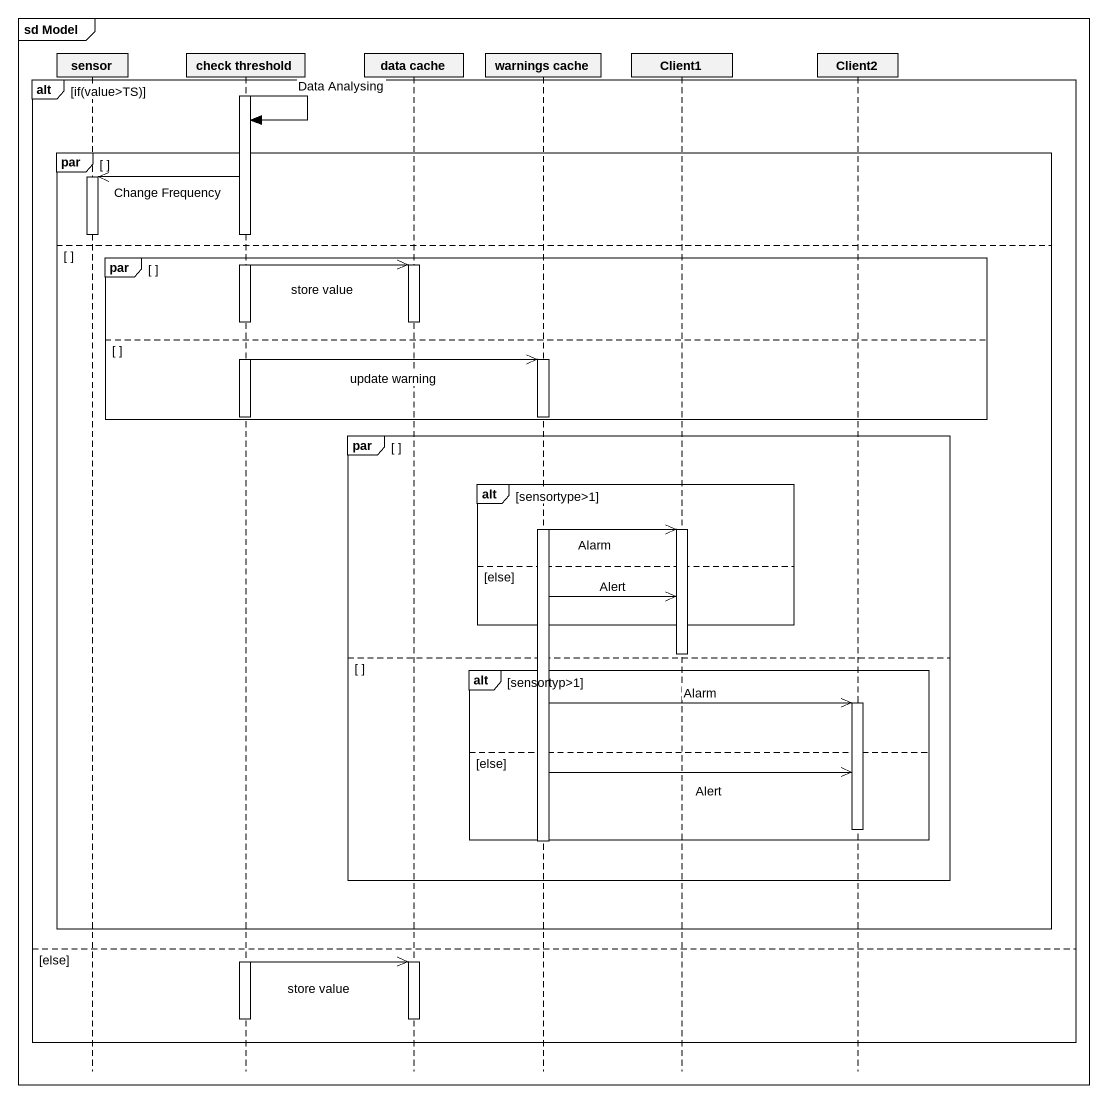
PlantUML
@startuml
mainframe sd Model
hide footbox
participant sensor
participant "check threshold" as check_threshold
participant "data cache" as data_cache
participant "warnings cache" as warnings_cache
participant Client1
participant Client2

alt if(value>TS)
  activate check_threshold
  check_threshold -> check_threshold : Data Analysing
  par
    check_threshold ->> sensor : Change Frequency
    activate sensor
    deactivate sensor
  else
    par
      check_threshold ->> data_cache : store value
      activate data_cache
      deactivate data_cache
    else
      check_threshold ->> warnings_cache : update warning
      activate warnings_cache
      deactivate check_threshold
    end
    par
      alt sensortype>1
        warnings_cache ->> Client1 : Alarm
        activate Client1
      else else
        warnings_cache ->> Client1 : Alert
      end
      deactivate Client1
    else
      alt sensortyp>1
        warnings_cache ->> Client2 : Alarm
        activate Client2
      else else
        warnings_cache ->> Client2 : Alert
        deactivate Client2
      end
      deactivate warnings_cache
    end
  end
else else
  activate check_threshold
  check_threshold ->> data_cache : store value
  activate data_cache
  deactivate check_threshold
  deactivate data_cache
end
@enduml
